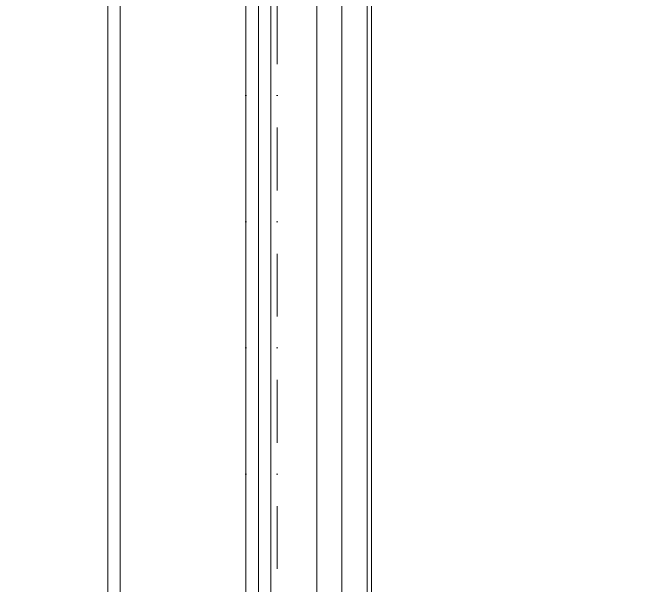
# Model space of a CAD drawing. Extents: x -9058 to 11890, y 0 to 8106.
# Drawn here: x 9817.9 to 9918.4, y 2568.8 to 2660.1 of the extents above; entities that cross this region are included whole.
import ezdxf

# ---------------------------------------------------------------- set-up
doc = ezdxf.new("R2010")
doc.units = 0
doc.header["$LTSCALE"] = 10
doc.header["$MEASUREMENT"] = 0
doc.linetypes.add('DASHDOT', pattern=[1, 0.5, -0.25, 0, -0.25])
doc.layers.get('0').update_dxf_attribs({"color": 9, "lineweight": 9})
for name, color, linetype, lineweight in [('00', 9, 'Continuous', 9), ('06D', 9, 'Continuous', 9), ('10', 9, 'Continuous', 9), ('14', 9, 'Continuous', 9), ('24', 9, 'DASHDOT', 9), ('33', 9, 'BATTING', 9)]:
    doc.layers.add(name, color=color, linetype=linetype, lineweight=lineweight)
doc.linetypes.add('BATTING', pattern='A,0.0001,-0.1,[134,ltypeshp.shx,S=0.1,R=0,X=-0.1,Y=0],-0.2,[134,ltypeshp.shx,S=0.1,R=180,X=0.1,Y=0],-0.1', length=0.4001)

# ---------------------------------------------------------------- blocks, each defined once
blk = doc.blocks.new('p-mek')
at = {"color": 6}
blk.add_lwpolyline([(210.29, -281.08, -0.000027), (210.29, -1029.08, 0.400031)], format="xyb", dxfattribs=at)

msp = doc.modelspace()

# ---------------------------------------------------------------- linework, layer by layer
at = {"layer": '00'}
msp.add_lwpolyline([(9835.06, 2535.87), (9835.06, 2567.87), (9835.06, 2751.43), (9835.06, 2775.87), (9855.06, 2775.87), (9855.06, 2567.87), (9855.06, 2535.87), (9835.06, 2535.87)], dxfattribs=at)
at = {"layer": '06D'}
for points in [[(9859.06, 2535.87), (9859.06, 2775.87)], [(9866.36, 2535.87), (9866.36, 2775.87)], [(9870.36, 2535.87), (9870.36, 2775.87)], [(9855.06, 2535.87), (9855.06, 2773.79)]]:
    msp.add_lwpolyline(points, dxfattribs=at)
at = {"layer": '10'}
for points in [[(9874.36, 2535.87), (9874.36, 2770.87)], [(9875.06, 2535.87), (9875.06, 2770.87)]]:
    msp.add_lwpolyline(points, dxfattribs=at)
at = {"layer": '14'}
msp.add_lwpolyline([(9833.06, 2777.87), (9833.06, 2533.87)], dxfattribs=at)
at = {"layer": '24', "ltscale": 2}
for points in [[(9755.06, 4008.37), (9755.06, 3968.37), (9855.06, 3968.37), (9855.06, 2535.87)], [(9960.06, 4008.37), (9960.06, 3968.37), (9860.06, 3968.37), (9860.06, 2535.87)]]:
    msp.add_lwpolyline(points, dxfattribs=at)
at = {"layer": '33', "ltscale": 0.2, "flags": 128}
msp.add_lwpolyline([(9857.06, 2535.87), (9857.06, 2775.87)], dxfattribs=at)

# ---------------------------------------------------------------- block references
at = {"layer": '06D'}
msp.add_blockref('p-mek', (7675.06, 3723.87), dxfattribs=at)

doc.saveas('drawing.dxf')
